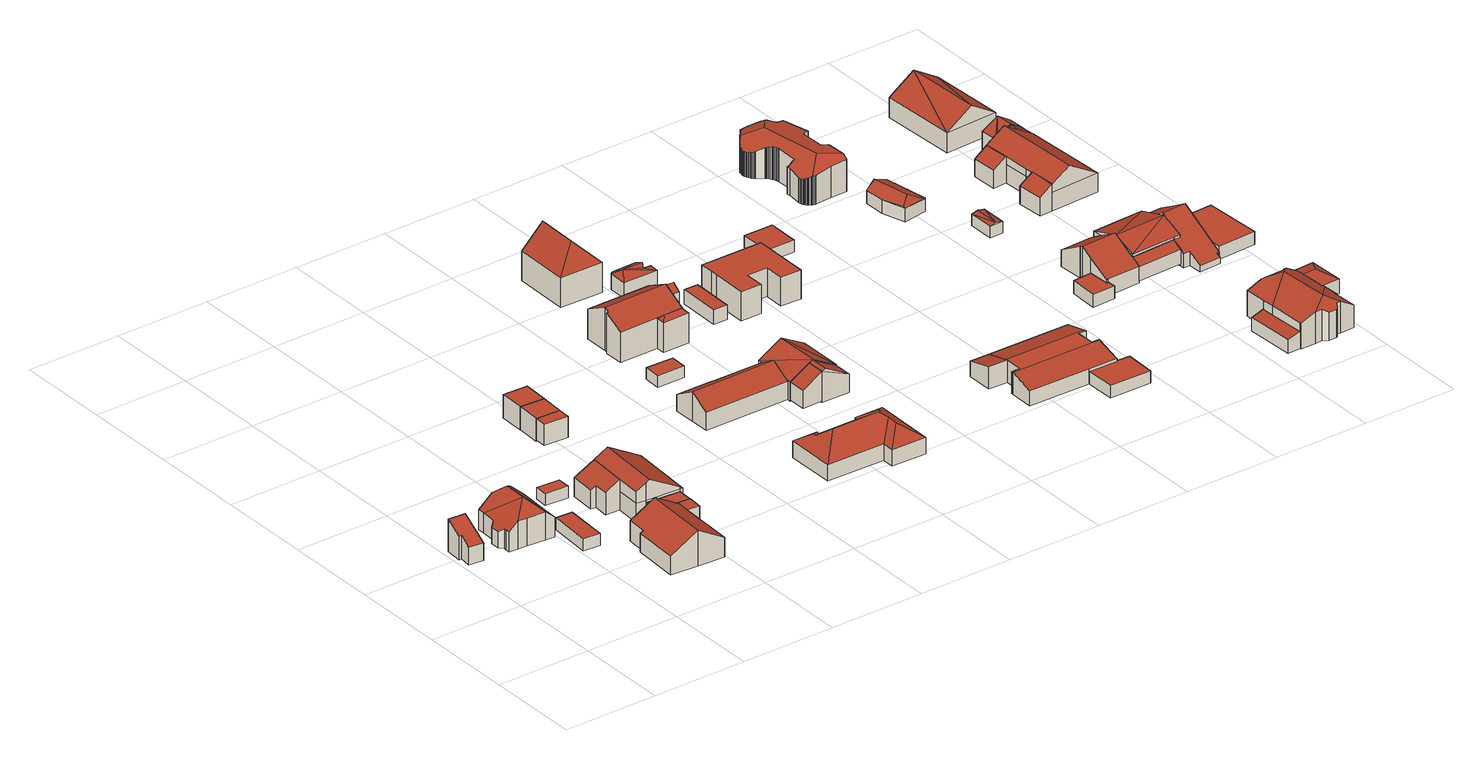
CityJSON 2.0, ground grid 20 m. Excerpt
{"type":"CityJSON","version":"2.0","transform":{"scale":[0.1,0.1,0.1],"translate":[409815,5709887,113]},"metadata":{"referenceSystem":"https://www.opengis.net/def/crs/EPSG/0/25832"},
"CityObjects":{
"building1":{"type":"Building","attributes":{"Gemeindeschluessel":"05978036","Geometrietyp2DReferenz":"3000","function":"31001_2460","roofType":"2100","measuredHeight":6.86},"geometry":[{"type":"MultiSurface","lod":"2","boundaries":[[[0,1,2,3]],[[1,4,5,2]],[[4,6,7,5]],[[6,8,9,7]],[[8,10,11,9]],[[10,0,3,11]],[[10,8,6,4,1,0]],[[3,2,5,7,9,11]]],"semantics":{"surfaces":[{"type":"WallSurface"},{"type":"RoofSurface"},{"type":"GroundSurface"}],"values":[0,0,0,0,0,0,1,2]}}]},
"building2":{"type":"Building","attributes":{"Gemeindeschluessel":"05978036","Geometrietyp2DReferenz":"3000","function":"31001_1000","roofType":"3300","measuredHeight":8.48},"geometry":[{"type":"MultiSurface","lod":"2","boundaries":[[[12,13,14,15]],[[13,16,17,14]],[[16,18,19,17]],[[18,20,21,19]],[[20,22,23,21]],[[22,24,25,23]],[[24,26,27,25]],[[26,28,29,27]],[[28,30,31,29]],[[30,32,33,31]],[[32,34,35,33]],[[34,36,37,35]],[[36,38,39,37]],[[38,40,41,39]],[[40,42,43,41]],[[42,12,15,43]],[[34,32,44]],[[13,12,42,45]],[[32,30,28,45,44]],[[28,26,24,22,20,18,16,13,45]],[[38,36,34,44]],[[42,40,38,44,45]],[[15,14,17,19,21,23,25,27,29,31,33,35,37,39,41,43]]],"semantics":{"surfaces":[{"type":"WallSurface"},{"type":"RoofSurface"},{"type":"GroundSurface"}],"values":[0,0,0,0,0,0,0,0,0,0,0,0,0,0,0,0,1,1,1,1,1,1,2]}}]},
"building3":{"type":"Building","attributes":{"Gemeindeschluessel":"05978036","Geometrietyp2DReferenz":"3000","function":"31001_2460","roofType":"1000","measuredHeight":2.57},"geometry":[{"type":"MultiSurface","lod":"2","boundaries":[[[46,47,48,49]],[[47,50,51,48]],[[50,52,53,51]],[[52,46,49,53]],[[52,50,47,46]],[[49,48,51,53]]],"semantics":{"surfaces":[{"type":"WallSurface"},{"type":"RoofSurface"},{"type":"GroundSurface"}],"values":[0,0,0,0,1,2]}}]},
"building4":{"type":"Building","attributes":{"Gemeindeschluessel":"05978036","Geometrietyp2DReferenz":"3000","function":"31001_1000","roofType":"3100","measuredHeight":7.38},"geometry":[{"type":"MultiSurface","lod":"2","boundaries":[[[54,55,56,57]],[[55,58,59,56]],[[58,60,61,59]],[[60,62,63,61]],[[62,64,65,63]],[[64,66,67,65]],[[66,68,69,67]],[[68,70,71,69]],[[70,72,73,71]],[[72,74,75,73]],[[74,76,77,75]],[[76,54,57,77]],[[72,70,68,66,64,62,60,58]],[[58,55,54,76,74,72]],[[57,56,59,61,63,65,67,69,71,73,75,77]]],"semantics":{"surfaces":[{"type":"WallSurface"},{"type":"RoofSurface"},{"type":"GroundSurface"}],"values":[0,0,0,0,0,0,0,0,0,0,0,0,1,1,2]}}]},
"building5":{"type":"Building","attributes":{"Gemeindeschluessel":"05978036","Geometrietyp2DReferenz":"3000","function":"31001_2460","roofType":"1000","measuredHeight":2.38},"geometry":[{"type":"MultiSurface","lod":"2","boundaries":[[[78,79,80,81]],[[79,82,83,80]],[[82,84,85,83]],[[84,78,81,85]],[[84,82,79,78]],[[81,80,83,85]]],"semantics":{"surfaces":[{"type":"WallSurface"},{"type":"RoofSurface"},{"type":"GroundSurface"}],"values":[0,0,0,0,1,2]}}]},
"building6":{"type":"Building","attributes":{"Gemeindeschluessel":"05978036","Geometrietyp2DReferenz":"3000","function":"31001_2460","roofType":"1000","measuredHeight":2.72},"geometry":[{"type":"MultiSurface","lod":"2","boundaries":[[[86,87,88,89]],[[87,90,91,88]],[[90,92,93,91]],[[92,94,95,93]],[[94,96,97,95]],[[96,86,89,97]],[[96,94,92,90,87,86]],[[89,88,91,93,95,97]]],"semantics":{"surfaces":[{"type":"WallSurface"},{"type":"RoofSurface"},{"type":"GroundSurface"}],"values":[0,0,0,0,0,0,1,2]}}]},
"building7":{"type":"Building","attributes":{"Gemeindeschluessel":"05978036","Geometrietyp2DReferenz":"3000","function":"31001_2460","roofType":"1000","measuredHeight":2.69},"geometry":[{"type":"MultiSurface","lod":"2","boundaries":[[[98,99,100,101]],[[99,102,103,100]],[[102,104,91,103]],[[104,105,88,91]],[[105,98,101,88]],[[105,104,102,99,98]],[[101,100,103,91,88]]],"semantics":{"surfaces":[{"type":"WallSurface"},{"type":"RoofSurface"},{"type":"GroundSurface"}],"values":[0,0,0,0,0,1,2]}}]},
"building8":{"type":"Building","attributes":{"Gemeindeschluessel":"05978036","Geometrietyp2DReferenz":"3000","function":"31001_1000"},"children":["building8-1","building8-2"]},
"building8-1":{"type":"BuildingPart","attributes":{"roofType":"2100","measuredHeight":6.32},"parents":["building8"],"geometry":[{"type":"MultiSurface","lod":"2","boundaries":[[[106,107,108,109]],[[107,110,111,108]],[[110,112,113,111]],[[112,114,115,116,113]],[[106,109,117,118,119]],[[119,114,112,110,107,106]],[[109,108,111,113,116,117]],[[118,117,116,115]],[[119,118,115,114]]],"semantics":{"surfaces":[{"type":"WallSurface"},{"type":"RoofSurface"},{"type":"GroundSurface"},{"type":"ClosureSurface"}],"values":[0,0,0,0,0,1,2,3,3]}}]},
"building8-2":{"type":"BuildingPart","attributes":{"roofType":"3100","measuredHeight":8},"parents":["building8"],"geometry":[{"type":"MultiSurface","lod":"2","boundaries":[[[115,120,121,116]],[[120,122,123,121]],[[122,124,125,123]],[[124,126,127,125]],[[126,128,129,127]],[[128,118,117,129]],[[119,130,131,132,133,114]],[[120,133,132,134,122]],[[122,134,124]],[[124,134,132,131,126]],[[115,114,133,120]],[[126,131,130,128]],[[128,130,119,118]],[[117,116,121,123,125,127,129]],[[116,117,118,115]],[[118,119,114,115]]],"semantics":{"surfaces":[{"type":"WallSurface"},{"type":"RoofSurface"},{"type":"GroundSurface"},{"type":"ClosureSurface"}],"values":[0,0,0,0,0,0,1,1,0,0,0,0,0,2,3,3]}}]},
"building9":{"type":"Building","attributes":{"Gemeindeschluessel":"05978036","Geometrietyp2DReferenz":"3000","function":"51009_1610","roofType":"1000","measuredHeight":4.39},"geometry":[{"type":"MultiSurface","lod":"2","boundaries":[[[135,136,137,138]],[[136,139,140,137]],[[139,141,142,140]],[[141,135,138,142]],[[141,139,136,135]],[[138,137,140,142]]],"semantics":{"surfaces":[{"type":"WallSurface"},{"type":"RoofSurface"},{"type":"GroundSurface"}],"values":[0,0,0,0,1,2]}}]},
"building10":{"type":"Building","attributes":{"Gemeindeschluessel":"05978036","Geometrietyp2DReferenz":"3000","function":"31001_2000","roofType":"1000","measuredHeight":4.79},"geometry":[{"type":"MultiSurface","lod":"2","boundaries":[[[143,144,145,146]],[[144,136,147,145]],[[136,135,148,147]],[[135,143,146,148]],[[135,136,144,143]],[[146,145,147,148]]],"semantics":{"surfaces":[{"type":"WallSurface"},{"type":"RoofSurface"},{"type":"GroundSurface"}],"values":[0,0,0,0,1,2]}}]},
"building11":{"type":"Building","attributes":{"Gemeindeschluessel":"05978036","Geometrietyp2DReferenz":"3000","function":"31001_2500","roofType":"1000","measuredHeight":4.92},"geometry":[{"type":"MultiSurface","lod":"2","boundaries":[[[143,149,150,151]],[[149,152,153,150]],[[152,144,154,153]],[[144,143,151,154]],[[144,152,149,143]],[[151,150,153,154]]],"semantics":{"surfaces":[{"type":"WallSurface"},{"type":"RoofSurface"},{"type":"GroundSurface"}],"values":[0,0,0,0,1,2]}}]},
"building12":{"type":"Building","attributes":{"Gemeindeschluessel":"05978036","Geometrietyp2DReferenz":"3000","function":"31001_1000","roofType":"5000","measuredHeight":6.77},"geometry":[{"type":"MultiSurface","lod":"2","boundaries":[[[155,156,157,158]],[[156,159,160,157]],[[159,161,162,160]],[[161,163,164,162]],[[163,165,166,164]],[[165,167,168,166]],[[167,169,170,168]],[[169,171,172,170]],[[171,173,174,172]],[[173,155,158,174]],[[175,173,171]],[[176,177,178,179,175,171,169]],[[176,169,167]],[[177,176,167,165]],[[180,181,178,177,165,163]],[[182,180,163,161]],[[182,161,159]],[[181,180,182,159,156]],[[179,178,181,156,155]],[[175,179,155,173]],[[158,157,160,162,164,166,168,170,172,174]]],"semantics":{"surfaces":[{"type":"WallSurface"},{"type":"RoofSurface"},{"type":"GroundSurface"}],"values":[0,0,0,0,0,0,0,0,0,0,1,1,1,1,1,1,1,1,1,1,2]}}]},
"building13":{"type":"Building","attributes":{"Gemeindeschluessel":"05978036","Geometrietyp2DReferenz":"3000","function":"31001_2460","roofType":"1000","measuredHeight":2.48},"geometry":[{"type":"MultiSurface","lod":"2","boundaries":[[[183,184,185,186]],[[184,187,188,185]],[[187,189,190,188]],[[189,183,186,190]],[[189,187,184,183]],[[186,185,188,190]]],"semantics":{"surfaces":[{"type":"WallSurface"},{"type":"RoofSurface"},{"type":"GroundSurface"}],"values":[0,0,0,0,1,2]}}]},
"building14":{"type":"Building","attributes":{"Gemeindeschluessel":"05978036","Geometrietyp2DReferenz":"3000","function":"31001_1000"},"children":["building14-1","building14-2","building14-3"]},
"building14-1":{"type":"BuildingPart","attributes":{"roofType":"3100","measuredHeight":6.22},"parents":["building14"],"geometry":[{"type":"MultiSurface","lod":"2","boundaries":[[[191,192,193,194]],[[195,196,197,198]],[[196,199,200,197]],[[199,201,202,200]],[[201,203,204,202]],[[203,191,194,204]],[[199,196,195,205,206]],[[206,207,192,191,203,201,199]],[[194,193,208,198,197,200,202,204]],[[209,207,206]],[[208,193,192,207,209]],[[205,209,206]],[[208,209,205,195,198]]],"semantics":{"surfaces":[{"type":"WallSurface"},{"type":"RoofSurface"},{"type":"GroundSurface"},{"type":"ClosureSurface"}],"values":[0,0,0,0,0,0,1,1,2,0,3,0,3]}}]},
"building14-2":{"type":"BuildingPart","attributes":{"roofType":"3100","measuredHeight":6.81},"parents":["building14"],"geometry":[{"type":"MultiSurface","lod":"2","boundaries":[[[210,211,212,213]],[[211,214,215,212]],[[214,216,217,218,219,215]],[[214,211,220]],[[211,210,221,222,220]],[[216,214,220,222,223]],[[213,212,215,219]],[[224,217,216]],[[210,213,219,218,225]],[[225,218,217,224]],[[216,223,224]],[[225,221,210]],[[224,223,222,221,225]]],"semantics":{"surfaces":[{"type":"WallSurface"},{"type":"RoofSurface"},{"type":"GroundSurface"},{"type":"ClosureSurface"}],"values":[0,0,0,0,1,1,2,0,3,3,0,0,3]}}]},
"building14-3":{"type":"BuildingPart","attributes":{"roofType":"3100","measuredHeight":6.88},"parents":["building14"],"geometry":[{"type":"MultiSurface","lod":"2","boundaries":[[[218,226,227,219]],[[226,228,195,198,227]],[[229,230,231,193,192]],[[230,232,233,231]],[[232,234,210,213,233]],[[235,234,232]],[[236,234,235]],[[236,235,230]],[[230,229,207,209,205,228,226,217,224,223,236]],[[218,217,226]],[[230,235,232]],[[213,219,227,198,208,193,231,233]],[[225,210,234,221]],[[219,213,210,225,218]],[[195,228,205]],[[192,207,229]],[[193,208,209,207,192]],[[208,198,195,205,209]],[[236,223,222,221,234]],[[224,217,218,225]],[[222,223,224,225,221]]],"semantics":{"surfaces":[{"type":"WallSurface"},{"type":"RoofSurface"},{"type":"GroundSurface"},{"type":"ClosureSurface"}],"values":[0,0,0,0,0,1,1,1,1,0,0,2,0,3,0,0,3,3,0,3,3]}}]},
"building15":{"type":"Building","attributes":{"Gemeindeschluessel":"05978036","Geometrietyp2DReferenz":"3000","function":"51009_1610","roofType":"2100","measuredHeight":6.21},"geometry":[{"type":"MultiSurface","lod":"2","boundaries":[[[214,237,238,239]],[[237,226,240,238]],[[226,216,241,240]],[[216,214,239,241]],[[216,226,237,214]],[[239,238,240,241]]],"semantics":{"surfaces":[{"type":"WallSurface"},{"type":"RoofSurface"},{"type":"GroundSurface"}],"values":[0,0,0,0,1,2]}}]},
"building16":{"type":"Building","attributes":{"Gemeindeschluessel":"05978036","Geometrietyp2DReferenz":"3000","function":"31001_1000"},"children":["building16-1","building16-2"]},
"building16-1":{"type":"BuildingPart","attributes":{"roofType":"3100","measuredHeight":8.99},"parents":["building16"],"geometry":[{"type":"MultiSurface","lod":"2","boundaries":[[[242,243,244,245,246]],[[247,248,249,250,251]],[[248,252,253,249]],[[252,254,255,253]],[[254,256,257,255]],[[256,258,259,257]],[[258,260,261,259]],[[260,242,246,261]],[[256,254,252,248,247,243,242]],[[242,260,258,256]],[[246,245,250,249,253,255,257,259,261]],[[251,244,243,247]],[[251,250,245,244]]],"semantics":{"surfaces":[{"type":"WallSurface"},{"type":"RoofSurface"},{"type":"GroundSurface"},{"type":"ClosureSurface"}],"values":[0,0,0,0,0,0,0,0,1,1,2,0,3]}}]},
"building16-2":{"type":"BuildingPart","attributes":{"roofType":"5000","measuredHeight":7.02},"parents":["building16"],"geometry":[{"type":"MultiSurface","lod":"2","boundaries":[[[244,262,263,245]],[[262,264,265,263]],[[264,251,250,265]],[[266,251,264]],[[267,266,264,262]],[[267,262,244]],[[266,267,244,251]],[[245,263,265,250]],[[245,250,251,244]]],"semantics":{"surfaces":[{"type":"WallSurface"},{"type":"RoofSurface"},{"type":"GroundSurface"},{"type":"ClosureSurface"}],"values":[0,0,0,1,1,1,1,2,3]}}]},
"building17":{"type":"Building","attributes":{"Gemeindeschluessel":"05978036","Geometrietyp2DReferenz":"3000","function":"31001_1000","roofType":"5000","measuredHeight":10.83},"geometry":[{"type":"MultiSurface","lod":"2","boundaries":[[[268,269,270,271]],[[269,272,273,270]],[[272,274,275,273]],[[274,268,271,275]],[[272,269,276]],[[268,274,277]],[[269,268,277,276]],[[274,272,276,277]],[[271,270,273,275]]],"semantics":{"surfaces":[{"type":"WallSurface"},{"type":"RoofSurface"},{"type":"GroundSurface"}],"values":[0,0,0,0,1,0,1,1,2]}}]},
"building18":{"type":"Building","attributes":{"Gemeindeschluessel":"05978036","Geometrietyp2DReferenz":"3000","function":"31001_2460","roofType":"5000","measuredHeight":3.77},"geometry":[{"type":"MultiSurface","lod":"2","boundaries":[[[278,279,280,281]],[[279,282,283,280]],[[282,284,285,283]],[[284,278,281,285]],[[282,279,286]],[[278,284,287]],[[279,278,287,286]],[[284,282,286,287]],[[281,280,283,285]]],"semantics":{"surfaces":[{"type":"WallSurface"},{"type":"RoofSurface"},{"type":"GroundSurface"}],"values":[0,0,0,0,1,0,1,1,2]}}]},
"building19":{"type":"Building","attributes":{"Gemeindeschluessel":"05978036","Geometrietyp2DReferenz":"3000","function":"31001_2460","roofType":"1000","measuredHeight":2.99},"geometry":[{"type":"MultiSurface","lod":"2","boundaries":[[[288,289,290,291]],[[289,292,293,290]],[[292,294,295,293]],[[294,288,291,295]],[[294,292,289,288]],[[291,290,293,295]]],"semantics":{"surfaces":[{"type":"WallSurface"},{"type":"RoofSurface"},{"type":"GroundSurface"}],"values":[0,0,0,0,1,2]}}]},
"building20":{"type":"Building","attributes":{"Gemeindeschluessel":"05978036","Geometrietyp2DReferenz":"3000","function":"31001_2460","roofType":"5000","measuredHeight":4.11},"geometry":[{"type":"MultiSurface","lod":"2","boundaries":[[[296,297,298,299]],[[297,300,301,298]],[[300,302,303,301]],[[302,304,305,303]],[[304,306,307,305]],[[306,308,309,307]],[[308,296,299,309]],[[297,310,311]],[[310,297,296]],[[312,310,304]],[[304,308,306]],[[310,308,304]],[[308,310,296]],[[302,310,312]],[[300,310,302]],[[310,300,311]],[[304,302,312]],[[300,297,311]],[[299,298,301,303,305,307,309]]],"semantics":{"surfaces":[{"type":"WallSurface"},{"type":"RoofSurface"},{"type":"GroundSurface"}],"values":[0,0,0,0,0,0,0,1,1,1,1,1,1,1,1,1,0,0,2]}}]},
"building21":{"type":"Building","attributes":{"Gemeindeschluessel":"05978036","Geometrietyp2DReferenz":"3000","function":"31001_1000","roofType":"1000","measuredHeight":6.03},"geometry":[{"type":"MultiSurface","lod":"2","boundaries":[[[313,314,315,316]],[[314,317,318,315]],[[317,319,320,318]],[[319,321,322,320]],[[321,323,324,322]],[[323,325,326,324]],[[325,327,328,326]],[[327,329,330,328]],[[329,331,332,330]],[[331,313,316,332]],[[331,329,327,325,323,321,319,317,314,313]],[[316,315,318,320,322,324,326,328,330,332]]],"semantics":{"surfaces":[{"type":"WallSurface"},{"type":"RoofSurface"},{"type":"GroundSurface"}],"values":[0,0,0,0,0,0,0,0,0,0,1,2]}}]},
"building22":{"type":"Building","attributes":{"Gemeindeschluessel":"05978036","Geometrietyp2DReferenz":"3000","function":"31001_1000"},"children":["building22-1","building22-2"]},
"building22-1":{"type":"BuildingPart","attributes":{"roofType":"9999","measuredHeight":4.6},"parents":["building22"],"geometry":[{"type":"MultiSurface","lod":"2","boundaries":[[[333,334,335,336]],[[334,337,338,335]],[[337,339,340,338]],[[339,341,342,340]],[[341,343,344,342]],[[343,345,346,344]],[[345,347,348,346]],[[347,349,350,348]],[[349,351,352,350]],[[351,353,354,352]],[[355,356,357,358]],[[356,359,360,357]],[[359,361,362,360]],[[361,363,364,362]],[[363,333,336,364]],[[359,356,355,365,366]],[[347,345,343,341,339,337]],[[366,353,351,349,347,337,334,333,363,361,359]],[[336,335,338,340,342,344,346,348,350,352,354,367,358,357,360,362,364]],[[367,354,353,366]],[[367,366,365,355,358]]],"semantics":{"surfaces":[{"type":"WallSurface"},{"type":"RoofSurface"},{"type":"GroundSurface"},{"type":"ClosureSurface"}],"values":[0,0,0,0,0,0,0,0,0,0,0,0,0,0,0,1,1,1,2,3,3]}}]},
"building22-2":{"type":"BuildingPart","attributes":{"roofType":"2100","measuredHeight":4.71},"parents":["building22"],"geometry":[{"type":"MultiSurface","lod":"2","boundaries":[[[368,369,370,354,353]],[[369,371,372,370]],[[371,355,358,372]],[[371,369,368,366,365,355]],[[358,367,354,370,372]],[[353,366,368]],[[354,367,366,353]],[[367,358,355,365,366]]],"semantics":{"surfaces":[{"type":"WallSurface"},{"type":"RoofSurface"},{"type":"GroundSurface"},{"type":"ClosureSurface"}],"values":[0,0,0,1,2,0,3,3]}}]},
"building23":{"type":"Building","attributes":{"Gemeindeschluessel":"05978036","Geometrietyp2DReferenz":"3000","function":"31001_2460","roofType":"1000","measuredHeight":2.61},"geometry":[{"type":"MultiSurface","lod":"2","boundaries":[[[373,374,375,376]],[[374,377,378,375]],[[377,379,380,378]],[[379,381,382,380]],[[381,383,384,382]],[[383,373,376,384]],[[383,381,379,377,374,373]],[[376,375,378,380,382,384]]],"semantics":{"surfaces":[{"type":"WallSurface"},{"type":"RoofSurface"},{"type":"GroundSurface"}],"values":[0,0,0,0,0,0,1,2]}}]},
"building24":{"type":"Building","attributes":{"Gemeindeschluessel":"05978036","Geometrietyp2DReferenz":"3000","function":"31001_2460","roofType":"1000","measuredHeight":2.44},"geometry":[{"type":"MultiSurface","lod":"2","boundaries":[[[385,386,387,388]],[[386,389,390,387]],[[389,391,392,390]],[[391,385,388,392]],[[391,389,386,385]],[[388,387,390,392]]],"semantics":{"surfaces":[{"type":"WallSurface"},{"type":"RoofSurface"},{"type":"GroundSurface"}],"values":[0,0,0,0,1,2]}}]},
"building25":{"type":"Building","attributes":{"Gemeindeschluessel":"05978036","Geometrietyp2DReferenz":"3000","function":"31001_2460","roofType":"1000","measuredHeight":2.63},"geometry":[{"type":"MultiSurface","lod":"2","boundaries":[[[393,394,395,396]],[[394,397,398,395]],[[397,399,400,398]],[[399,401,402,400]],[[401,403,404,402]],[[403,393,396,404]],[[403,401,399,397,394,393]],[[396,395,398,400,402,404]]],"semantics":{"surfaces":[{"type":"WallSurface"},{"type":"RoofSurface"},{"type":"GroundSurface"}],"values":[0,0,0,0,0,0,1,2]}}]},
"building26":{"type":"Building","attributes":{"Gemeindeschluessel":"05978036","Geometrietyp2DReferenz":"3000","function":"31001_1000","roofType":"5000","measuredHeight":8.11},"geometry":[{"type":"MultiSurface","lod":"2","boundaries":[[[405,406,407,408]],[[406,409,410,407]],[[409,411,412,410]],[[411,413,414,412]],[[413,415,416,414]],[[415,417,418,416]],[[417,419,420,418]],[[419,421,422,420]],[[421,423,424,422]],[[423,425,426,424]],[[425,427,428,426]],[[427,429,430,428]],[[429,431,432,430]],[[431,433,434,432]],[[433,435,436,434]],[[435,437,438,436]],[[437,439,440,438]],[[439,441,442,440]],[[441,443,444,442]],[[443,445,446,444]],[[445,447,448,446]],[[447,449,450,448]],[[449,451,452,450]],[[451,453,454,452]],[[453,455,456,454]],[[455,457,458,456]],[[457,459,460,458]],[[459,461,462,460]],[[461,463,464,462]],[[463,465,466,464]],[[465,467,468,466]],[[467,469,470,468]],[[469,471,472,470]],[[471,473,474,472]],[[473,475,476,474]],[[475,477,478,476]],[[477,479,480,478]],[[479,481,482,480]],[[481,483,484,482]],[[483,485,486,484]],[[485,487,488,486]],[[487,489,490,488]],[[489,491,492,490]],[[491,493,494,492]],[[493,495,496,494]],[[495,497,498,496]],[[497,499,500,498]],[[499,501,502,500]],[[501,503,504,502]],[[503,505,506,504]],[[505,507,508,506]],[[507,509,510,508]],[[509,511,512,510]],[[511,513,514,512]],[[513,515,516,514]],[[515,517,518,516]],[[517,519,520,518]],[[519,521,522,520]],[[521,523,524,522]],[[523,525,526,524]],[[525,527,528,526]],[[527,529,530,528]],[[529,531,532,530]],[[531,533,534,532]],[[533,535,536,534]],[[535,537,538,536]],[[537,539,540,538]],[[539,541,542,540]],[[541,543,544,542]],[[543,545,546,544]],[[545,547,548,546]],[[547,549,550,548]],[[549,551,552,550]],[[551,553,554,552]],[[553,555,556,554]],[[555,557,558,556]],[[557,559,560,558]],[[559,561,562,560]],[[561,563,564,562]],[[563,565,566,564]],[[565,405,408,566]],[[439,437,435,433,431,429,427,567,568]],[[469,467,569,570,477,475,473,471]],[[568,567,425,423,421,419,417,415,413,411,409,406,405,565,563,561,559,557,555,553,551,549,547,545,543,541,539,537,535,533,531,529,527,525,523,521,519,517,515,513,511,509,507,505,503,501,499,497,495,493,491,489,487,485,483,481,479,477,570]],[[465,463,461,459,457,455,453,451,449,447,445,443,441,439,568,570,569]],[[467,465,569]],[[427,425,567]],[[408,407,410,412,414,416,418,420,422,424,426,428,430,432,434,436,438,440,442,444,446,448,450,452,454,456,458,460,462,464,466,468,470,472,474,476,478,480,482,484,486,488,490,492,494,496,498,500,502,504,506,508,510,512,514,516,518,520,522,524,526,528,530,532,534,536,538,540,542,544,546,548,550,552,554,556,558,560,562,564,566]]],"semantics":{"surfaces":[{"type":"WallSurface"},{"type":"RoofSurface"},{"type":"GroundSurface"}],"values":[0,0,0,0,0,0,0,0,0,0,0,0,0,0,0,0,0,0,0,0,0,0,0,0,0,0,0,0,0,0,0,0,0,0,0,0,0,0,0,0,0,0,0,0,0,0,0,0,0,0,0,0,0,0,0,0,0,0,0,0,0,0,0,0,0,0,0,0,0,0,0,0,0,0,0,0,0,0,0,0,0,1,1,1,1,0,0,2]}}]},
"building27":{"type":"Building","attributes":{"Gemeindeschluessel":"05978036","Geometrietyp2DReferenz":"3000","function":"31001_2460","roofType":"5000","measuredHeight":4.3},"geometry":[{"type":"MultiSurface","lod":"2","boundaries":[[[571,572,573,574]],[[572,575,576,573]],[[575,577,578,576]],[[577,579,580,578]],[[571,581,582,583]],[[581,579,577,584,582]],[[572,583,582,584,575]],[[572,571,583]],[[577,575,584]],[[580,574,573,576,578]],[[574,580,579,581,571]],[[571,581,579]]],"semantics":{"surfaces":[{"type":"WallSurface"},{"type":"RoofSurface"},{"type":"GroundSurface"},{"type":"ClosureSurface"}],"values":[0,0,0,0,1,1,1,0,0,2,0,3]}}]},
"building28":{"type":"Building","attributes":{"Gemeindeschluessel":"05978036","Geometrietyp2DReferenz":"3000","function":"31001_2460","roofType":"3100","measuredHeight":2.67},"geometry":[{"type":"MultiSurface","lod":"2","boundaries":[[[585,586,587,588]],[[586,589,590,587]],[[589,591,592,590]],[[591,585,588,592]],[[589,586,593]],[[585,591,594]],[[585,593,586]],[[593,585,594]],[[591,593,594]],[[593,591,589]],[[588,587,590,592]]],"semantics":{"surfaces":[{"type":"WallSurface"},{"type":"RoofSurface"},{"type":"GroundSurface"}],"values":[0,0,0,0,0,0,1,1,1,1,2]}}]},
"building29":{"type":"Building","attributes":{"Gemeindeschluessel":"05978036","Geometrietyp2DReferenz":"3000","function":"31001_1000"},"children":["building29-1","building29-2"]},
"building29-1":{"type":"BuildingPart","attributes":{"roofType":"3300","measuredHeight":7.75},"parents":["building29"],"geometry":[{"type":"MultiSurface","lod":"2","boundaries":[[[595,596,597,598]],[[596,599,600,597]],[[599,601,602,600]],[[601,603,604,602]],[[603,605,606,604]],[[605,607,608,606]],[[607,609,610,608]],[[609,611,612,610]],[[611,613,614,612]],[[613,615,616,614]],[[615,617,618,616]],[[617,619,620,618]],[[619,621,622,620]],[[621,623,624,622]],[[623,625,626,624]],[[625,627,628,626]],[[627,629,630,628]],[[629,631,632,630]],[[631,633,634,632]],[[633,635,636,634]],[[635,637,638,636]],[[637,639,640,638]],[[639,641,642,643,640]],[[644,645,646]],[[644,595,598,645]],[[637,635,633,631,629,627,625,647]],[[603,601,599,596,648]],[[625,623,621,619,617,647]],[[617,615,613,611,609,607,605,603,648,647]],[[649,641,639,637,647,648]],[[596,595,644,649,648]],[[598,597,600,602,604,606,608,610,612,614,616,618,620,622,624,626,628,630,632,634,636,638,640,643,650,645]],[[649,651,642,641]],[[651,650,643,642]],[[646,651,649,644]],[[650,651,646,645]]],"semantics":{"surfaces":[{"type":"WallSurface"},{"type":"RoofSurface"},{"type":"GroundSurface"},{"type":"ClosureSurface"}],"values":[0,0,0,0,0,0,0,0,0,0,0,0,0,0,0,0,0,0,0,0,0,0,0,0,0,1,1,1,1,1,1,2,0,3,0,3]}}]},
"building29-2":{"type":"BuildingPart","attributes":{"roofType":"2100","measuredHeight":3.54},"parents":["building29"],"geometry":[{"type":"MultiSurface","lod":"2","boundaries":[[[642,652,653,643]],[[652,654,655,653]],[[654,646,645,655]],[[646,654,652,642,651]],[[643,653,655,645,650]],[[643,650,651,642]],[[650,645,646,651]]],"semantics":{"surfaces":[{"type":"WallSurface"},{"type":"RoofSurface"},{"type":"GroundSurface"},{"type":"ClosureSurface"}],"values":[0,0,0,1,2,3,3]}}]},
"building30":{"type":"Building","attributes":{"Gemeindeschluessel":"05978036","Geometrietyp2DReferenz":"3000","function":"51009_1610","roofType":"2100","measuredHeight":4.19},"geometry":[{"type":"MultiSurface","lod":"2","boundaries":[[[656,657,658,659]],[[657,660,661,658]],[[660,662,663,661]],[[662,656,659,663]],[[662,660,657,656]],[[659,658,661,663]]],"semantics":{"surfaces":[{"type":"WallSurface"},{"type":"RoofSurface"},{"type":"GroundSurface"}],"values":[0,0,0,0,1,2]}}]},
"building31":{"type":"Building","attributes":{"Gemeindeschluessel":"05978036","Geometrietyp2DReferenz":"3000","function":"31001_1000"},"children":["building31-1","building31-2","building31-3"]},
"building31-1":{"type":"BuildingPart","attributes":{"roofType":"3100","measuredHeight":7.48},"parents":["building31"],"geometry":[{"type":"MultiSurface","lod":"2","boundaries":[[[664,665,666,667]],[[665,668,669,666]],[[668,670,671,669]],[[670,672,673,671]],[[672,656,674,673]],[[675,676,677,678]],[[676,679,680,677]],[[679,681,682,680]],[[681,683,684,682]],[[683,685,686,684]],[[685,687,688,686]],[[687,664,667,688]],[[683,681,679,676,675,689,690,691]],[[691,692,693,694,656,672,670,668,665,664,687,685,683]],[[667,666,669,671,673,674,695,696,678,677,680,682,684,686,688]],[[694,695,674,656]],[[697,698,692,691]],[[696,695,694,693,699]],[[699,693,692,698,697]],[[690,697,691]],[[696,699,689,675,678]],[[689,699,697,690]]],"semantics":{"surfaces":[{"type":"WallSurface"},{"type":"RoofSurface"},{"type":"GroundSurface"},{"type":"ClosureSurface"}],"values":[0,0,0,0,0,0,0,0,0,0,0,0,1,1,2,3,0,3,3,0,3,3]}}]},
"building31-2":{"type":"BuildingPart","attributes":{"roofType":"3100","measuredHeight":7.19},"parents":["building31"],"geometry":[{"type":"MultiSurface","lod":"2","boundaries":[[[700,701,702,674,656]],[[701,662,702]],[[703,704,675,678,705,706]],[[707,698,697,690,704]],[[704,703,708,709,707]],[[701,700,710,692,698]],[[698,707,711,701]],[[678,696,695,674,702,712,705]],[[675,704,689]],[[694,693,710]],[[695,696,699,693,694]],[[696,678,675,689,699]],[[656,694,710,700]],[[656,674,695,694]],[[662,701,713]],[[706,714,703]],[[705,712,715,714,706]],[[712,702,662,713,715]],[[690,689,704]],[[692,710,693]],[[698,692,693,699,697]],[[697,699,689,690]],[[701,711,713]],[[714,708,703]],[[715,709,708,714]],[[713,711,707,709,715]]],"semantics":{"surfaces":[{"type":"WallSurface"},{"type":"RoofSurface"},{"type":"GroundSurface"},{"type":"ClosureSurface"}],"values":[0,0,0,1,1,1,1,2,0,0,3,3,0,3,0,0,3,3,0,0,3,3,0,0,3,3]}}]},
"building31-3":{"type":"BuildingPart","attributes":{"roofType":"3100","measuredHeight":7.47},"parents":["building31"],"geometry":[{"type":"MultiSurface","lod":"2","boundaries":[[[716,717,718,719]],[[717,720,721,718]],[[720,722,723,721]],[[722,724,725,723]],[[724,726,727,725]],[[726,728,729,727]],[[728,730,731,729]],[[730,732,733,731]],[[732,706,705,733]],[[662,716,719,702]],[[734,708,714,706,732,730,728,726,724]],[[724,722,720,717,716,662,713,711,734]],[[719,718,721,723,725,727,729,731,733,705,712,702]],[[709,708,734]],[[712,705,706,714,715]],[[715,714,708,709]],[[711,707,709,734]],[[712,715,713,662,702]],[[713,715,709,707,711]]],"semantics":{"surfaces":[{"type":"WallSurface"},{"type":"RoofSurface"},{"type":"GroundSurface"},{"type":"ClosureSurface"}],"values":[0,0,0,0,0,0,0,0,0,0,1,1,2,0,3,3,0,3,3]}}]},
"building32":{"type":"Building","attributes":{"Gemeindeschluessel":"05978036","Geometrietyp2DReferenz":"3000","function":"51009_1610","roofType":"1000","measuredHeight":3.21},"geometry":[{"type":"MultiSurface","lod":"2","boundaries":[[[735,736,677,733]],[[736,737,678,677]],[[737,738,705,678]],[[738,735,733,705]],[[738,737,736,735]],[[733,677,678,705]]],"semantics":{"surfaces":[{"type":"WallSurface"},{"type":"RoofSurface"},{"type":"GroundSurface"}],"values":[0,0,0,0,1,2]}}]},
"building33":{"type":"Building","attributes":{"Gemeindeschluessel":"05978036","Geometrietyp2DReferenz":"3000","function":"31001_2460","roofType":"5000","measuredHeight":4.3},"geometry":[{"type":"MultiSurface","lod":"2","boundaries":[[[739,740,741,742]],[[740,743,744,741]],[[743,745,746,744]],[[745,747,748,746]],[[747,749,750,748]],[[749,751,752,750]],[[751,753,754,752]],[[753,739,742,754]],[[749,747,755]],[[747,745,743,740,739,753,755]],[[753,751,749,755]],[[742,741,744,746,748,750,752,754]]],"semantics":{"surfaces":[{"type":"WallSurface"},{"type":"RoofSurface"},{"type":"GroundSurface"}],"values":[0,0,0,0,0,0,0,0,1,1,1,2]}}]},
"building34":{"type":"Building","attributes":{"Gemeindeschluessel":"05978036","Geometrietyp2DReferenz":"3000","function":"31001_1000"},"children":["building34-1","building34-2","building34-3","building34-4"]},
"building34-1":{"type":"BuildingPart","attributes":{"roofType":"3100","measuredHeight":5.54},"parents":["building34"],"geometry":[{"type":"MultiSurface","lod":"2","boundaries":[[[756,757,758,759]],[[757,760,761,758]],[[760,762,763,761]],[[760,757,764]],[[764,756,765,766]],[[756,764,757]],[[760,766,767,762]],[[766,760,764]],[[759,758,761,763]],[[759,763,762,756]],[[762,767,765,756]],[[767,766,765]]],"semantics":{"surfaces":[{"type":"WallSurface"},{"type":"RoofSurface"},{"type":"GroundSurface"},{"type":"ClosureSurface"}],"values":[0,0,0,0,1,1,1,1,2,3,0,3]}}]},
"building34-2":{"type":"BuildingPart","attributes":{"roofType":"3100","measuredHeight":8},"parents":["building34"],"geometry":[{"type":"MultiSurface","lod":"2","boundaries":[[[768,769,770,771]],[[772,773,774,775]],[[773,776,777,774]],[[778,765,756,759,779]],[[767,768,771,763,762]],[[768,767,780,781,782]],[[783,784,785,786,787,782,781]],[[768,782,787,769]],[[772,786,785,773]],[[773,785,784,776]],[[778,783,781,780,765]],[[771,770,775,774,777,779,759,763]],[[775,770,769,772]],[[779,777,776,778]],[[762,756,765,767]],[[762,763,759,756]],[[769,787,786,772]],[[776,784,783,778]],[[780,767,766,765]],[[765,766,767]]],"semantics":{"surfaces":[{"type":"WallSurface"},{"type":"RoofSurface"},{"type":"GroundSurface"},{"type":"ClosureSurface"}],"values":[0,0,0,0,0,1,1,0,0,0,0,2,3,3,0,3,3,3,0,3]}}]},
"building34-3":{"type":"BuildingPart","attributes":{"roofType":"2100","measuredHeight":5.49},"parents":["building34"],"geometry":[{"type":"MultiSurface","lod":"2","boundaries":[[[784,788,789,777,776]],[[788,790,791,789]],[[790,783,778,779,791]],[[783,790,788,784]],[[777,789,791,779]],[[776,777,779,778]],[[776,778,783,784]]],"semantics":{"surfaces":[{"type":"WallSurface"},{"type":"RoofSurface"},{"type":"GroundSurface"},{"type":"ClosureSurface"}],"values":[0,0,0,1,2,3,3]}}]},
"building34-4":{"type":"BuildingPart","attributes":{"roofType":"2100","measuredHeight":5.57},"parents":["building34"],"geometry":[{"type":"MultiSurface","lod":"2","boundaries":[[[792,793,786,772,775,794]],[[795,796,797,770,769,787]],[[796,792,794,797]],[[796,795,793,792]],[[794,775,770,797]],[[795,787,786,793]],[[769,770,775,772]],[[769,772,786,787]]],"semantics":{"surfaces":[{"type":"WallSurface"},{"type":"RoofSurface"},{"type":"GroundSurface"},{"type":"ClosureSurface"}],"values":[0,0,0,1,2,0,3,3]}}]},
"building35":{"type":"Building","attributes":{"Gemeindeschluessel":"05978036","Geometrietyp2DReferenz":"3000","function":"31001_2460","roofType":"1000","measuredHeight":2.75},"geometry":[{"type":"MultiSurface","lod":"2","boundaries":[[[798,799,800,801]],[[799,802,803,800]],[[802,804,805,803]],[[804,798,801,805]],[[804,802,799,798]],[[801,800,803,805]]],"semantics":{"surfaces":[{"type":"WallSurface"},{"type":"RoofSurface"},{"type":"GroundSurface"}],"values":[0,0,0,0,1,2]}}]},
"building36":{"type":"Building","attributes":{"Gemeindeschluessel":"05978036","Geometrietyp2DReferenz":"3000","function":"31001_2460","roofType":"5000","measuredHeight":5.82},"geometry":[{"type":"MultiSurface","lod":"2","boundaries":[[[806,807,808,809]],[[807,810,811,808]],[[810,812,813,811]],[[812,814,815,813]],[[814,816,817,815]],[[816,806,809,817]],[[807,806,818,819,760]],[[818,812,819]],[[818,814,812]],[[814,818,816]],[[810,760,819,812]],[[807,760,810]],[[816,818,806]],[[809,808,811,813,815,817]]],"semantics":{"surfaces":[{"type":"WallSurface"},{"type":"RoofSurface"},{"type":"GroundSurface"}],"values":[0,0,0,0,0,0,1,1,1,1,0,0,0,2]}}]},
"building37":{"type":"Building","attributes":{"Gemeindeschluessel":"05978036","Geometrietyp2DReferenz":"3000","function":"31001_1000","roofType":"3100","measuredHeight":7.78},"geometry":[{"type":"MultiSurface","lod":"2","boundaries":[[[820,821,822,823]],[[821,824,825,822]],[[824,826,827,825]],[[826,820,823,827]],[[824,821,828]],[[820,826,829]],[[828,820,829]],[[820,828,821]],[[824,829,826]],[[829,824,828]],[[823,822,825,827]]],"semantics":{"surfaces":[{"type":"WallSurface"},{"type":"RoofSurface"},{"type":"GroundSurface"}],"values":[0,0,0,0,0,0,1,1,1,1,2]}}]}
},
"vertices":[
[2,385,66],[4,421,85],[4,421,17],[2,385,17],[40,418,85],[40,418,17],[36,358,53],[36,358,17],[5,361,53],[5,361,17],[7,385,66],[7,385,17],
[122,343,81],[104,344,81],[104,344,23],[122,343,23],[84,345,64],[84,345,23],[85,355,64],[85,355,23],[85,360,64],[85,360,23],[77,369,56],[77,369,23],[78,389,56],[78,389,23],[87,397,64],[87,397,23],[89,427,64],[89,427,23],[89,443,64],[89,443,23],[119,442,90],[119,442,23],[158,440,90],[158,440,23],[187,438,64],[187,438,23],[183,366,64],[183,366,23],[182,339,64],[182,339,23],[163,340,81],[163,340,23],[137,421,107],[135,372,107],
[195,353,52],[230,351,52],[230,351,27],[195,353,27],[225,260,52],[225,260,27],[189,263,52],[189,263,27],
[267,188,77],[270,230,77],[270,230,34],[267,188,34],[323,227,108],[323,227,34],[358,225,88],[358,225,34],[376,223,77],[376,223,34],[376,220,77],[376,220,34],[372,157,77],[372,157,34],[375,156,75],[375,156,34],[371,83,75],[371,83,34],[314,86,108],[314,86,34],[255,90,73],[255,90,34],[261,188,73],[261,188,34],
[235,438,47],[237,466,47],[237,466,23],[235,438,23],[286,463,47],[286,463,23],[285,435,47],[285,435,23],
[358,225,62],[359,252,62],[359,252,35],[358,225,35],[418,248,62],[418,248,35],[416,217,62],[416,217,35],[376,220,62],[376,220,35],[376,223,62],[376,223,35],
[345,252,61],[347,285,61],[347,285,35],[345,252,35],[420,280,61],[420,280,35],[418,248,61],[359,252,61],
[298,341,72],[300,372,72],[300,372,27],[298,341,27],[289,373,66],[289,373,27],[293,427,66],[293,427,27],[335,424,90],[335,424,66],[335,424,27],[329,339,27],[329,339,66],[329,339,90],
[435,418,66],[435,418,27],[426,280,66],[426,280,27],[420,280,66],[420,280,27],[347,285,66],[347,285,27],[326,286,66],[326,286,27],[326,286,90],[347,285,102],[355,284,107],[364,422,107],[420,280,70],
[372,646,58],[424,644,58],[424,644,14],[372,646,14],[423,618,58],[423,618,14],[371,621,58],[371,621,14],
[375,697,58],[427,694,58],[427,694,10],[375,697,10],[424,644,10],[372,646,10],
[377,750,58],[377,750,9],[375,697,9],[429,748,58],[429,748,9],[427,694,9],
[797,172,77],[672,174,77],[672,174,43],[797,172,43],[673,279,77],[673,279,43],[727,279,77],[727,279,43],[727,272,77],[727,272,43],[812,271,77],[812,271,43],[813,278,77],[813,278,43],[873,277,77],[873,277,43],[871,145,77],[871,145,43],[797,146,77],[797,146,43],[834,183,102],[842,247,97],[842,241,97],[822,222,111],[835,209,102],[700,245,95],[722,223,111],[700,252,95],
[644,643,52],[645,679,52],[645,679,28],[644,643,28],[704,678,52],[704,678,28],[703,642,52],[703,642,28],
[695,542,72],[799,542,72],[799,542,34],[695,542,34],[798,460,72],[615,460,72],[615,460,34],[798,460,34],[615,501,96],[615,501,34],[615,548,68],[615,548,34],[695,548,68],[695,548,34],[798,464,74],[798,501,96],[799,538,74],[798,501,34],[798,501,74],
[902,452,72],[902,414,72],[902,414,34],[902,452,34],[841,414,99],[841,414,34],[841,452,99],[841,452,97],[841,452,74],[841,452,34],[849,414,102],[898,452,74],[849,452,102],[848,452,102],[843,452,98],[896,452,74],
[798,452,74],[798,452,34],[798,460,74],[799,542,74],[799,548,74],[799,548,34],[902,548,74],[902,548,34],[902,452,74],[850,548,103],[850,452,103],
[798,414,74],[798,414,37],[841,414,37],[798,452,37],[841,452,37],
[786,807,116],[786,757,89],[786,757,88],[786,757,26],[786,807,26],[729,757,89],[646,756,89],[646,756,26],[729,757,26],[729,757,88],[645,797,111],[645,797,26],[649,797,111],[649,797,26],[649,807,116],[649,807,26],[649,858,89],[649,858,26],[786,858,89],[786,858,26],
[786,738,88],[786,738,26],[729,738,88],[729,738,26],[738,748,97],[777,748,97],
[775,1100,84],[774,980,84],[774,980,22],[775,1100,22],[682,982,84],[682,982,22],[684,1101,84],[684,1101,22],[728,1012,130],[730,1100,130],
[853,855,53],[795,856,53],[795,856,27],[853,855,27],[796,891,53],[796,891,27],[853,890,53],[853,890,27],[815,873,65],[853,872,65],
[857,758,60],[858,848,60],[858,848,30],[857,758,30],[888,847,60],[888,847,30],[887,757,60],[887,757,30],
[792,941,54],[793,979,54],[793,979,22],[792,941,22],[804,985,54],[804,985,22],[853,985,54],[853,985,22],[852,961,54],[852,961,22],[868,960,54],[868,960,22],[867,940,54],[867,940,22],[810,965,64],[796,981,55],[852,964,64],
[992,737,90],[993,779,90],[993,779,30],[992,737,30],[949,779,90],[949,779,30],[949,738,90],[949,738,30],[904,738,90],[904,738,30],[905,813,90],[905,813,30],[905,828,90],[905,828,30],[906,858,90],[906,858,30],[1038,857,90],[1038,857,30],[1037,736,90],[1037,736,30],
[1297,213,93],[1312,213,93],[1312,213,47],[1297,213,47],[1312,210,93],[1312,210,47],[1312,159,79],[1312,159,47],[1312,158,79],[1312,158,47],[1250,159,79],[1250,159,47],[1118,161,79],[1118,161,47],[1119,212,93],[1119,212,47],[1119,216,93],[1119,216,47],[1136,216,93],[1136,216,47],[1137,253,92],[1137,253,47],[1138,309,79],[1314,307,79],[1314,307,47],[1138,309,47],[1313,257,92],[1313,257,47],[1313,251,92],[1313,251,47],[1297,252,92],[1297,252,47],[1137,271,89],[1137,259,92],[1137,259,47],
[1137,253,94],[1095,254,93],[1095,254,47],[1096,310,79],[1096,310,47],
[1250,95,74],[1250,159,74],[1250,159,48],[1250,95,48],[1312,158,74],[1312,158,48],[1312,159,74],[1312,159,48],[1340,158,74],[1340,158,48],[1339,94,74],[1339,94,48],
[1131,946,52],[1130,879,52],[1130,879,27],[1131,946,27],[1068,880,52],[1068,880,27],[1069,947,52],[1069,947,27],
[1416,366,78],[1418,427,78],[1418,427,51],[1416,366,51],[1458,429,78],[1458,429,51],[1460,384,78],[1460,384,51],[1464,385,78],[1464,385,51],[1465,368,78],[1465,368,51],
[1234,1166,65],[1234,1167,65],[1234,1167,14],[1234,1166,14],[1234,1170,65],[1234,1170,14],[1234,1172,65],[1234,1172,14],[1234,1174,66],[1234,1174,14],[1235,1177,66],[1235,1177,14],[1235,1179,67],[1235,1179,14],[1236,1181,67],[1236,1181,14],[1237,1183,68],[1237,1183,14],[1239,1185,69],[1239,1185,14],[1239,1186,70],[1239,1186,14],[1265,1218,73],[1265,1218,14],[1268,1223,72],[1268,1223,14],[1270,1221,74],[1270,1221,14],[1280,1217,78],[1280,1217,14],[1301,1204,87],[1301,1204,14],[1304,1201,89],[1304,1201,14],[1306,1199,90],[1306,1199,14],[1309,1196,90],[1309,1196,14],[1311,1194,90],[1311,1194,14],[1313,1191,89],[1313,1191,14],[1315,1188,89],[1315,1188,14],[1317,1185,89],[1317,1185,14],[1319,1182,89],[1319,1182,14],[1335,1184,86],[1335,1184,14],[1337,1175,86],[1337,1175,14],[1349,1128,85],[1349,1128,14],[1334,1123,87],[1334,1123,14],[1334,1070,89],[1334,1070,14],[1348,1067,86],[1348,1067,14],[1348,1062,87],[1348,1062,14],[1348,1012,81],[1348,1012,14],[1313,1012,78],[1313,1012,14],[1278,1009,73],[1278,1009,14],[1276,1009,73],[1276,1009,14],[1274,1010,73],[1274,1010,14],[1271,1011,73],[1271,1011,14],[1269,1011,73],[1269,1011,14],[1268,1012,72],[1268,1012,14],[1266,1014,70],[1266,1014,14],[1264,1015,69],[1264,1015,14],[1263,1016,69],[1263,1016,14],[1261,1018,68],[1261,1018,14],[1260,1020,67],[1260,1020,14],[1258,1021,67],[1258,1021,14],[1258,1023,66],[1258,1023,14],[1257,1025,66],[1257,1025,14],[1256,1027,66],[1256,1027,14],[1255,1030,66],[1255,1030,14],[1255,1032,66],[1255,1032,14],[1258,1061,70],[1258,1061,14],[1258,1069,71],[1258,1069,14],[1260,1068,72],[1260,1068,14],[1262,1068,73],[1262,1068,14],[1265,1069,75],[1265,1069,14],[1268,1069,77],[1268,1069,14],[1271,1069,79],[1271,1069,14],[1274,1070,80],[1274,1070,14],[1272,1112,83],[1272,1112,14],[1272,1114,83],[1272,1114,14],[1271,1117,83],[1271,1117,14],[1271,1119,83],[1271,1119,14],[1270,1121,82],[1270,1121,14],[1269,1124,82],[1269,1124,14],[1268,1126,82],[1268,1126,14],[1267,1127,81],[1267,1127,14],[1265,1130,80],[1265,1130,14],[1264,1132,80],[1264,1132,14],[1262,1134,79],[1262,1134,14],[1260,1135,78],[1260,1135,14],[1259,1137,77],[1259,1137,14],[1245,1147,70],[1245,1147,14],[1244,1148,69],[1244,1148,14],[1242,1150,68],[1242,1150,14],[1240,1152,67],[1240,1152,14],[1239,1154,67],[1239,1154,14],[1238,1156,66],[1238,1156,14],[1237,1157,66],[1237,1157,14],[1236,1160,65],[1236,1160,14],[1235,1162,65],[1235,1162,14],[1234,1165,65],[1234,1165,14],[1249,1199,77],[1284,1172,95],[1348,1022,88],[1303,1041,95],
[1345,833,63],[1330,882,63],[1330,882,35],[1345,833,35],[1329,927,63],[1329,927,35],[1381,936,63],[1381,936,35],[1397,842,63],[1397,842,35],[1397,842,61],[1363,851,78],[1344,836,67],[1349,930,78],
[1451,738,69],[1451,683,69],[1451,683,45],[1451,738,45],[1423,683,69],[1423,683,45],[1423,738,69],[1423,738,45],[1437,683,72],[1437,738,72],
[1610,164,112],[1643,166,124],[1643,166,59],[1610,164,59],[1699,168,124],[1699,168,59],[1699,173,121],[1699,173,59],[1705,174,121],[1705,174,59],[1729,175,107],[1729,175,59],[1729,170,107],[1729,170,59],[1732,170,105],[1732,170,59],[1734,130,105],[1734,130,59],[1735,107,105],[1735,107,59],[1740,108,102],[1740,108,59],[1740,106,102],[1740,106,59],[1742,71,102],[1742,71,59],[1737,71,105],[1737,71,59],[1739,17,105],[1739,17,59],[1708,16,124],[1708,16,59],[1700,16,124],[1700,16,59],[1694,7,119],[1694,7,59],[1692,6,118],[1692,6,59],[1675,6,118],[1675,6,59],[1665,14,124],[1665,14,59],[1650,13,124],[1650,13,59],[1617,12,112],[1617,12,59],[1617,15,112],[1617,15,94],[1617,15,59],[1612,119,112],[1612,119,59],[1612,119,94],[1685,37,136],[1680,146,136],[1613,93,112],[1613,93,59],[1613,93,94],
[1589,14,87],[1589,14,59],[1584,117,87],[1584,117,59],
[1631,411,95],[1632,392,83],[1632,392,53],[1631,411,53],[1536,388,83],[1536,388,53],[1535,407,95],[1535,407,53],
[1694,356,61],[1647,354,61],[1647,354,49],[1694,356,49],[1646,383,78],[1646,383,49],[1632,382,78],[1632,382,49],[1632,392,84],[1632,392,49],[1631,411,49],[1641,520,89],[1640,527,84],[1640,527,49],[1641,520,49],[1692,530,84],[1692,530,49],[1694,488,108],[1694,488,49],[1695,462,124],[1695,462,49],[1699,366,66],[1699,366,49],[1694,365,66],[1694,365,49],[1642,500,100],[1642,475,115],[1643,459,124],[1643,450,118],[1645,420,100],[1645,411,95],[1645,411,49],[1643,459,49],[1643,459,120],[1643,456,121],[1643,459,100],
[1631,411,100],[1535,407,100],[1535,407,49],[1529,515,100],[1641,520,100],[1529,515,49],[1529,515,89],[1533,451,121],[1532,470,114],[1532,455,119],[1645,411,100],[1533,447,119],[1532,455,49],[1534,415,100],[1530,495,100],[1532,455,100],
[1536,388,84],[1464,385,84],[1464,385,49],[1536,388,49],[1460,384,84],[1460,384,49],[1458,429,110],[1458,429,49],[1457,452,123],[1457,452,49],[1457,459,119],[1457,459,49],[1462,459,119],[1462,459,49],[1459,519,84],[1459,519,49],[1529,522,84],[1529,522,49],[1532,455,123],
[1529,522,81],[1640,527,81],[1641,520,81],[1529,515,81],
[1732,170,98],[1729,170,98],[1729,170,56],[1732,170,56],[1729,175,97],[1729,175,56],[1727,204,87],[1727,204,56],[1790,207,87],[1790,207,56],[1793,132,87],[1793,132,56],[1734,130,87],[1734,130,56],[1732,167,99],[1732,167,56],[1768,169,99],
[1615,882,79],[1613,912,79],[1613,912,41],[1615,882,41],[1670,915,79],[1670,915,41],[1671,885,79],[1671,885,41],[1642,913,96],[1615,882,80],[1643,883,96],[1671,885,80],
[1680,702,80],[1573,697,80],[1573,697,41],[1680,702,41],[1571,753,80],[1570,770,80],[1570,770,41],[1571,753,41],[1567,826,80],[1567,826,41],[1564,880,80],[1564,880,41],[1615,882,115],[1605,882,121],[1614,699,121],[1564,880,96],[1567,826,96],[1570,770,96],[1571,753,96],[1573,697,96],
[1538,824,78],[1538,824,41],[1536,878,78],[1536,878,41],
[1542,752,79],[1571,753,97],[1542,752,41],[1573,697,97],[1545,696,79],[1545,696,41],
[1694,488,78],[1776,492,78],[1776,492,51],[1694,488,51],[1782,370,78],[1782,370,51],[1699,366,78],[1699,366,51],
[1671,952,77],[1673,915,77],[1673,915,38],[1671,952,38],[1670,915,77],[1670,915,38],[1613,912,77],[1613,912,38],[1608,912,77],[1608,912,38],[1606,949,77],[1606,949,38],[1642,951,96],[1643,913,96],
[1556,987,74],[1549,1150,74],[1549,1150,32],[1556,987,32],[1662,1155,74],[1662,1155,32],[1669,992,74],[1669,992,32],[1605,1152,110],[1613,990,110]
]}
